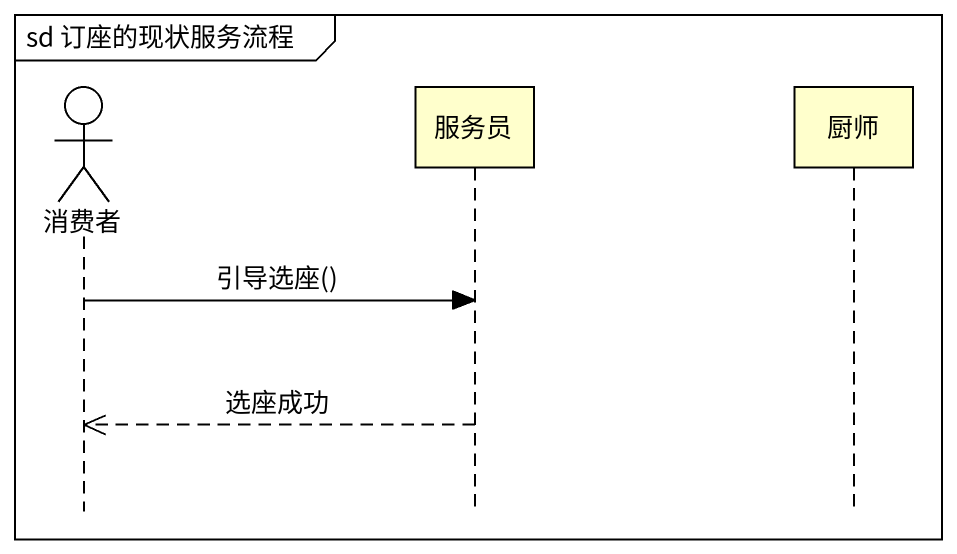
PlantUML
@startuml
mainframe sd 订座的现状服务流程
hide footbox
actor 消费者
participant 服务员
participant 厨师

消费者 -> 服务员 : 引导选座()
服务员 -->> 消费者 : 选座成功
@enduml
